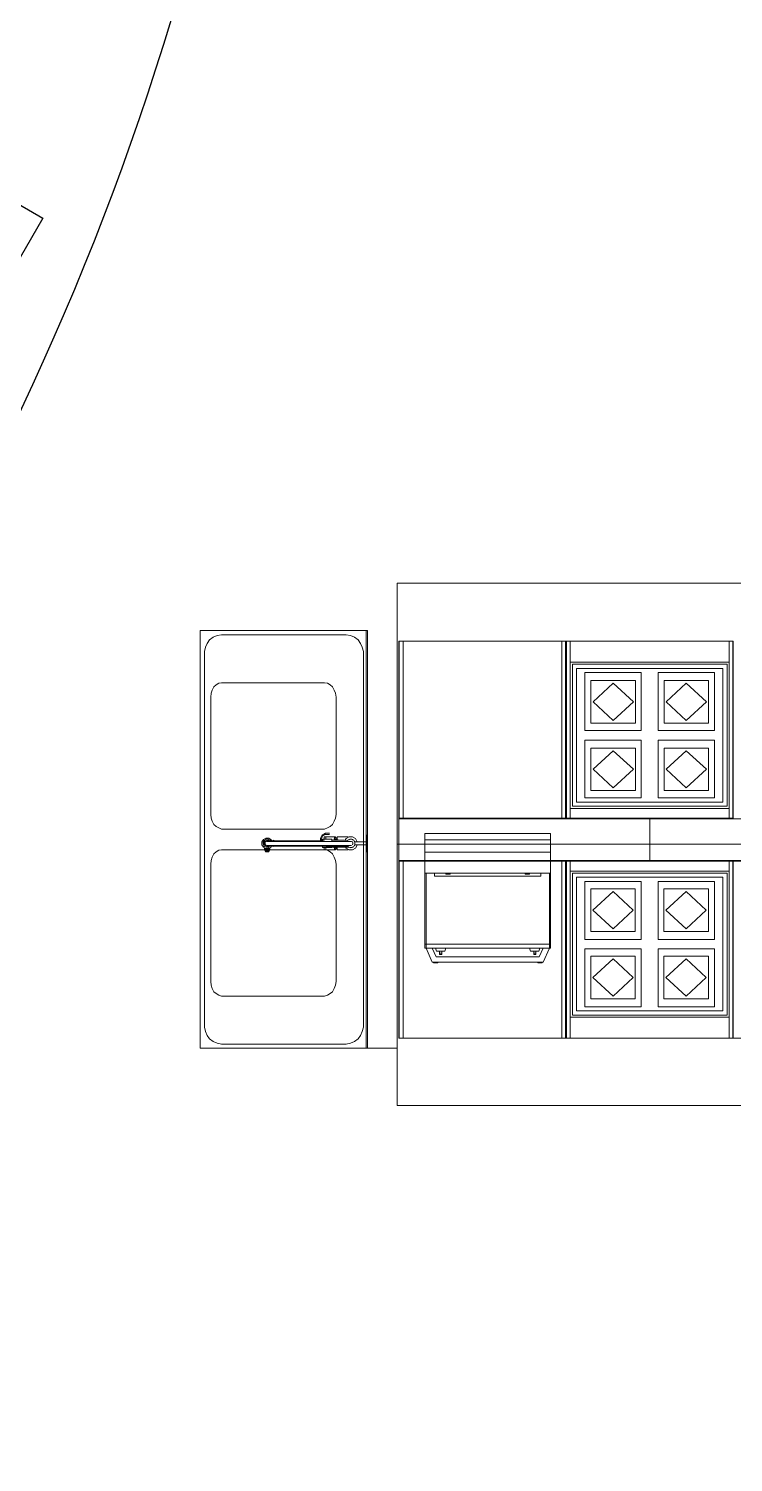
# Model space of a CAD drawing. Header units: inches. Extents: x 478327 to 492265, y -26791 to -22136.
# Drawn here: x 482668.2 to 482765.7, y -26091.9 to -25893.4 of the extents above; entities that cross this region are included whole.
import ezdxf

# ---------------------------------------------------------------- set-up
doc = ezdxf.new("R2010")
doc.units = ezdxf.units.IN
doc.header["$MEASUREMENT"] = 0
doc.layers.add('A-GLASS', color=4, linetype='Continuous')
doc.layers.add('TC-EQUIPMENT', color=251, linetype='Continuous', lineweight=5)

msp = doc.modelspace()

# ---------------------------------------------------------------- linework, layer by layer
at = {"color": 30, "true_color": 0xf26722}
for p, q in [((482630.528, -25896.662, 3.812), (482670.18, -25919.593, 3.812)), ((482670.18, -25919.593, 3.812), (482623.784, -25999.818, 3.812))]:
    msp.add_line(p, q, dxfattribs=at)
at = {"layer": 'A-GLASS', "color": 4}
msp.add_arc((482318.594, -25780.954, 0.693), 385.703, 297.78218, 76.81682, dxfattribs=at)
at = {"layer": 'TC-EQUIPMENT'}
for p, q in [((482719.179, -25970.148), (482719.179, -26006.297)), ((482719.179, -25970.148), (482777.017, -25970.148)), ((482691.959, -25976.707), (482715.094, -25976.707)), ((482691.959, -25976.707), (482691.959, -26034.545)), ((482692.885, -25978.471), (482693.232, -25977.979)), ((482693.232, -25977.979), (482693.752, -25977.632)), ((482693.752, -25977.632), (482694.302, -25977.401)), ((482694.88, -25977.285), (482694.302, -25977.401)), ((482712.145, -25977.285), (482694.88, -25977.285)), ((482712.145, -25977.285), (482712.723, -25977.401)), ((482713.273, -25977.632), (482712.723, -25977.401)), ((482713.793, -25977.979), (482713.273, -25977.632)), ((482714.14, -25978.471), (482713.793, -25977.979)), ((482714.921, -25976.707), (482714.921, -26034.545)), ((482715.094, -25976.707), (482715.094, -26034.545)), ((482719.431, -26002.769), (482719.431, -25978.187)), ((482742.566, -25978.187), (482719.431, -25978.187)), ((482719.488, -25978.187), (482719.488, -26002.682)), ((482720.009, -26002.682), (482720.009, -25978.187)), ((482741.987, -25978.187), (482741.987, -26002.682)), ((482742.508, -26002.682), (482742.508, -25978.187)), ((482742.566, -25978.187), (482742.566, -26002.769)), ((482742.566, -25978.187), (482765.701, -25978.187)), ((482742.566, -25978.187), (482742.566, -26002.769)), ((482742.624, -26002.682), (482742.624, -25978.187)), ((482743.144, -25978.187), (482743.144, -26002.682)), ((482765.123, -26002.682), (482765.123, -25978.187)), ((482765.643, -25978.187), (482765.643, -26002.682)), ((482765.701, -26002.769), (482765.701, -25978.187)), ((482692.538, -25979.599), (482692.653, -25979.02)), ((482692.538, -26031.624), (482692.538, -25979.599)), ((482692.653, -25979.02), (482692.885, -25978.471)), ((482714.371, -25979.02), (482714.14, -25978.471)), ((482714.516, -25979.599), (482714.371, -25979.02)), ((482714.516, -26031.624), (482714.516, -25979.599)), ((482743.144, -25981.079), (482765.123, -25981.079)), ((482743.433, -25981.369), (482764.834, -25981.369)), ((482743.433, -26001.034), (482743.433, -25981.369)), ((482764.255, -25981.947), (482744.012, -25981.947)), ((482744.012, -26000.455), (482744.012, -25981.947)), ((482764.255, -25981.947), (482764.255, -26000.455)), ((482764.834, -25981.369), (482764.834, -26001.034)), ((482693.839, -25984.486), (482694.157, -25984.197)), ((482694.157, -25984.197), (482694.533, -25983.994)), ((482694.909, -25983.937), (482694.533, -25983.994)), ((482709.137, -25983.937), (482694.909, -25983.937)), ((482709.137, -25983.937), (482709.542, -25983.994)), ((482709.918, -25984.197), (482709.542, -25983.994)), ((482710.265, -25984.486), (482709.918, -25984.197)), ((482745.169, -25982.525), (482752.977, -25982.525)), ((482745.169, -25990.536), (482745.169, -25982.525)), ((482746.007, -25983.624), (482746.007, -25989.524)), ((482752.167, -25983.624), (482746.007, -25983.624)), ((482746.296, -25986.574), (482749.073, -25984)), ((482749.073, -25984), (482751.878, -25986.574)), ((482752.167, -25989.524), (482752.167, -25983.624)), ((482752.977, -25982.525), (482752.977, -25990.536)), ((482755.29, -25982.525), (482763.098, -25982.525)), ((482755.29, -25990.536), (482755.29, -25982.525)), ((482756.129, -25983.624), (482756.129, -25989.524)), ((482762.289, -25983.624), (482756.129, -25983.624)), ((482756.418, -25986.574), (482759.194, -25984)), ((482759.194, -25984), (482761.999, -25986.574)), ((482762.289, -25989.524), (482762.289, -25983.624)), ((482763.098, -25982.525), (482763.098, -25990.536)), ((482693.405, -25985.903), (482693.463, -25985.383)), ((482693.405, -26002.156), (482693.405, -25985.903)), ((482693.463, -25985.383), (482693.608, -25984.949)), ((482693.608, -25984.949), (482693.839, -25984.486)), ((482710.467, -25984.949), (482710.265, -25984.486)), ((482710.641, -25985.383), (482710.467, -25984.949)), ((482710.757, -25985.903), (482710.641, -25985.383)), ((482710.757, -26002.156), (482710.757, -25985.903)), ((482749.073, -25989.148), (482746.296, -25986.574)), ((482751.878, -25986.574), (482749.073, -25989.148)), ((482759.194, -25989.148), (482756.418, -25986.574)), ((482761.999, -25986.574), (482759.194, -25989.148)), ((482746.007, -25989.524), (482752.167, -25989.524)), ((482756.129, -25989.524), (482762.289, -25989.524)), ((482752.977, -25990.536), (482745.169, -25990.536)), ((482745.169, -25991.866), (482752.977, -25991.866)), ((482745.169, -25999.877), (482745.169, -25991.866)), ((482752.977, -25991.866), (482752.977, -25999.877)), ((482763.098, -25990.536), (482755.29, -25990.536)), ((482755.29, -25991.866), (482763.098, -25991.866)), ((482755.29, -25999.877), (482755.29, -25991.866)), ((482763.098, -25991.866), (482763.098, -25999.877)), ((482746.007, -25992.965), (482746.007, -25998.865)), ((482752.167, -25992.965), (482746.007, -25992.965)), ((482746.296, -25995.915), (482749.073, -25993.341)), ((482749.073, -25993.341), (482751.878, -25995.915)), ((482752.167, -25998.865), (482752.167, -25992.965)), ((482756.129, -25992.965), (482756.129, -25998.865)), ((482762.289, -25992.965), (482756.129, -25992.965)), ((482756.418, -25995.915), (482759.194, -25993.341)), ((482759.194, -25993.341), (482761.999, -25995.915)), ((482762.289, -25998.865), (482762.289, -25992.965)), ((482749.073, -25998.489), (482746.296, -25995.915)), ((482751.878, -25995.915), (482749.073, -25998.489)), ((482759.194, -25998.489), (482756.418, -25995.915)), ((482761.999, -25995.915), (482759.194, -25998.489)), ((482752.977, -25999.877), (482745.169, -25999.877)), ((482746.007, -25998.865), (482752.167, -25998.865)), ((482763.098, -25999.877), (482755.29, -25999.877)), ((482756.129, -25998.865), (482762.289, -25998.865)), ((482765.123, -26001.323), (482743.144, -26001.323)), ((482764.834, -26001.034), (482743.433, -26001.034)), ((482764.255, -26000.455), (482744.012, -26000.455)), ((482693.405, -26002.156), (482693.463, -26002.676)), ((482693.463, -26002.676), (482693.608, -26003.11)), ((482693.608, -26003.11), (482693.839, -26003.573)), ((482693.839, -26003.573), (482694.157, -26003.833)), ((482694.157, -26003.833), (482694.533, -26004.035)), ((482694.533, -26004.035), (482694.909, -26004.18)), ((482709.542, -26004.035), (482709.137, -26004.18)), ((482709.918, -26003.833), (482709.542, -26004.035)), ((482710.265, -26003.573), (482709.918, -26003.833)), ((482710.467, -26003.11), (482710.265, -26003.573)), ((482710.641, -26002.676), (482710.467, -26003.11)), ((482710.757, -26002.156), (482710.641, -26002.676)), ((482742.566, -26002.682), (482719.431, -26002.682)), ((482719.431, -26002.769), (482742.566, -26002.769)), ((482881.378, -26002.769), (482719.431, -26002.769)), ((482719.431, -26002.769), (482719.431, -26008.553)), ((482742.566, -26002.682), (482765.701, -26002.682)), ((482765.701, -26002.769), (482742.566, -26002.769)), ((482754.134, -26002.769), (482754.134, -26008.553)), ((482694.909, -26004.18), (482709.137, -26004.18)), ((482700.693, -26005.635), (482700.49, -26005.953)), ((482700.49, -26005.953), (482700.49, -26006.358)), ((482700.668, -26006.003), (482700.49, -26005.953)), ((482700.808, -26005.75), (482700.664, -26006.011)), ((482700.664, -26006.011), (482700.664, -26006.3)), ((482701.011, -26005.432), (482700.693, -26005.635)), ((482701.069, -26005.606), (482700.808, -26005.75)), ((482700.808, -26006.039), (482700.924, -26005.866)), ((482700.808, -26006.271), (482700.808, -26006.039)), ((482700.953, -26005.895), (482700.837, -26006.068)), ((482700.837, -26006.068), (482700.837, -26006.242)), ((482700.924, -26005.866), (482701.098, -26005.75)), ((482700.924, -26006.068), (482700.982, -26005.924)), ((482700.924, -26006.242), (482700.924, -26006.097)), ((482701.127, -26005.808), (482700.953, -26005.895)), ((482700.982, -26005.924), (482701.127, -26005.866)), ((482701.416, -26005.432), (482701.011, -26005.432)), ((482701.062, -26005.609), (482701.011, -26005.432)), ((482701.358, -26005.606), (482701.069, -26005.606)), ((482701.098, -26005.75), (482701.329, -26005.75)), ((482701.3, -26005.808), (482701.127, -26005.808)), ((482701.127, -26005.866), (482701.3, -26005.866)), ((482712.859, -26005.886), (482701.135, -26005.886)), ((482701.3, -26005.808), (482701.456, -26005.886)), ((482701.351, -26005.886), (482701.3, -26005.866)), ((482701.502, -26005.866), (482701.329, -26005.75)), ((482701.618, -26005.75), (482701.358, -26005.606)), ((482701.734, -26005.635), (482701.416, -26005.432)), ((482701.502, -26005.866), (482701.516, -26005.886)), ((482701.618, -26005.75), (482701.734, -26005.635)), ((482701.618, -26005.75), (482701.694, -26005.886)), ((482701.894, -26005.886), (482701.734, -26005.635)), ((482701.854, -26005.823), (482701.878, -26005.799)), ((482701.878, -26005.799), (482702.081, -26005.742)), ((482708.573, -26005.799), (482701.988, -26005.799)), ((482702.283, -26005.799), (482702.081, -26005.742)), ((482708.831, -26005.016), (482708.573, -26005.458)), ((482708.573, -26005.478), (482708.573, -26005.886)), ((482708.718, -26005.499), (482708.928, -26005.131)), ((482708.718, -26005.886), (482708.718, -26005.516)), ((482708.848, -26005.799), (482708.718, -26005.799)), ((482709.27, -26004.767), (482708.835, -26005.02)), ((482708.848, -26005.597), (482708.848, -26005.886)), ((482710.149, -26005.597), (482708.848, -26005.597)), ((482708.929, -26005.131), (482709.311, -26004.912)), ((482709.05, -26005.886), (482709.05, -26005.597)), ((482709.079, -26005.597), (482709.079, -26005.279)), ((482710.626, -26005.279), (482709.079, -26005.279)), ((482709.272, -26004.773), (482709.823, -26004.773)), ((482709.823, -26004.917), (482709.299, -26004.917)), ((482709.311, -26005.279), (482709.311, -26005.597)), ((482709.314, -26005.597), (482709.314, -26005.279)), ((482709.875, -26004.825), (482709.875, -26004.865)), ((482710.149, -26005.597), (482710.149, -26005.886)), ((482711.827, -26005.727), (482710.149, -26005.727)), ((482710.395, -26005.727), (482710.467, -26005.655)), ((482710.467, -26005.655), (482710.757, -26005.568)), ((482710.531, -26005.397), (482710.478, -26005.652)), ((482710.626, -26005.279), (482710.531, -26005.397)), ((482710.551, -26005.63), (482710.572, -26005.525)), ((482710.572, -26005.525), (482710.65, -26005.423)), ((482710.626, -26005.279), (482710.719, -26005.397)), ((482710.843, -26005.423), (482710.65, -26005.423)), ((482710.719, -26005.397), (482710.725, -26005.423)), ((482710.757, -26005.568), (482711.046, -26005.655)), ((482710.843, -26005.423), (482710.843, -26005.594)), ((482710.872, -26005.279), (482710.872, -26005.603)), ((482712.437, -26005.279), (482710.872, -26005.279)), ((482711.046, -26005.655), (482711.118, -26005.727)), ((482711.827, -26005.747), (482712.3, -26005.835)), ((482712.116, -26005.51), (482711.974, -26005.774)), ((482712.547, -26005.279), (482712.116, -26005.51)), ((482712.275, -26005.886), (482712.347, -26005.742)), ((482712.347, -26005.742), (482712.636, -26005.597)), ((482712.463, -26005.684), (482712.492, -26005.655)), ((482712.492, -26005.655), (482712.564, -26005.633)), ((482712.547, -26005.279), (482713.015, -26005.279)), ((482712.636, -26005.597), (482712.926, -26005.597)), ((482712.685, -26005.597), (482712.781, -26005.568)), ((482712.781, -26005.568), (482712.877, -26005.597)), ((482712.859, -26005.886), (482712.992, -26005.964)), ((482712.926, -26005.597), (482713.215, -26005.742)), ((482712.992, -26005.964), (482713.07, -26006.097)), ((482712.998, -26005.633), (482713.07, -26005.655)), ((482713.015, -26005.279), (482713.443, -26005.51)), ((482713.07, -26005.655), (482713.099, -26005.684)), ((482713.07, -26006.097), (482713.07, -26006.253)), ((482713.215, -26005.742), (482713.359, -26006.031)), ((482713.301, -26005.886), (482713.273, -26005.857)), ((482713.301, -26005.886), (482713.323, -26005.958)), ((482713.359, -26005.944), (482714.95, -26005.944)), ((482713.359, -26006.32), (482713.359, -26006.031)), ((482713.677, -26005.941), (482713.443, -26005.51)), ((482713.677, -26005.941), (482713.677, -26005.944)), ((482714.95, -26005.019), (482714.95, -26007.332)), ((482714.95, -26005.019), (482715.066, -26005.019)), ((482715.066, -26005.019), (482715.066, -26007.332)), ((482723.045, -26020.699), (482723.045, -26004.793)), ((482740.397, -26004.793), (482723.045, -26004.793)), ((482723.045, -26020.12), (482723.045, -26005.661)), ((482740.397, -26005.661), (482723.045, -26005.661)), ((482740.397, -26020.699), (482740.397, -26004.793)), ((482740.397, -26005.661), (482740.397, -26020.12)), ((482693.463, -26008.518), (482693.608, -26008.084)), ((482693.608, -26008.084), (482693.839, -26007.621)), ((482693.839, -26007.621), (482694.157, -26007.332)), ((482694.157, -26007.332), (482694.533, -26007.13)), ((482694.909, -26007.072), (482694.533, -26007.13)), ((482709.137, -26007.072), (482694.909, -26007.072)), ((482700.49, -26006.358), (482700.693, -26006.676)), ((482700.664, -26006.3), (482700.808, -26006.56)), ((482700.808, -26006.56), (482700.693, -26006.676)), ((482700.693, -26006.676), (482701.011, -26006.878)), ((482700.924, -26006.444), (482700.808, -26006.271)), ((482700.808, -26006.56), (482701.069, -26006.705)), ((482700.837, -26006.242), (482700.953, -26006.415)), ((482700.837, -26007.052), (482700.837, -26006.767)), ((482700.837, -26006.907), (482701.56, -26006.907)), ((482700.982, -26007.188), (482700.837, -26006.907)), ((482700.837, -26007.052), (482700.982, -26007.332)), ((482701.098, -26006.56), (482700.924, -26006.444)), ((482700.982, -26006.386), (482700.939, -26006.278)), ((482700.953, -26006.415), (482701.127, -26006.502)), ((482701.046, -26006.412), (482700.982, -26006.386)), ((482700.982, -26007.188), (482701.416, -26007.188)), ((482700.982, -26007.332), (482700.982, -26007.188)), ((482701.416, -26007.332), (482700.982, -26007.332)), ((482701.416, -26006.878), (482701.011, -26006.878)), ((482701.069, -26006.705), (482701.358, -26006.705)), ((482701.329, -26006.56), (482701.098, -26006.56)), ((482701.127, -26006.502), (482701.3, -26006.502)), ((482701.135, -26006.465), (482712.856, -26006.465)), ((482701.375, -26006.465), (482701.3, -26006.502)), ((482701.472, -26006.465), (482701.329, -26006.56)), ((482701.358, -26006.705), (482701.618, -26006.56)), ((482701.365, -26006.701), (482701.416, -26006.878)), ((482701.416, -26006.878), (482701.734, -26006.676)), ((482701.56, -26006.907), (482701.416, -26007.188)), ((482701.416, -26007.332), (482701.56, -26007.052)), ((482701.416, -26007.188), (482701.416, -26007.332)), ((482701.56, -26006.786), (482701.56, -26007.052)), ((482701.618, -26006.56), (482701.671, -26006.465)), ((482701.734, -26006.676), (482701.869, -26006.465)), ((482701.878, -26006.551), (482701.839, -26006.511)), ((482702.081, -26006.609), (482701.878, -26006.551)), ((482701.98, -26006.551), (482708.848, -26006.551)), ((482702.283, -26006.551), (482702.081, -26006.609)), ((482708.848, -26006.465), (482708.848, -26006.754)), ((482710.149, -26006.754), (482708.848, -26006.754)), ((482709.288, -26006.71), (482708.865, -26006.465)), ((482709.05, -26006.572), (482709.05, -26006.754)), ((482709.079, -26007.072), (482709.079, -26006.754)), ((482709.079, -26007.072), (482710.626, -26007.072)), ((482709.137, -26007.072), (482709.542, -26007.13)), ((482709.151, -26006.465), (482709.328, -26006.566)), ((482709.308, -26006.71), (482712.48, -26006.71)), ((482709.311, -26006.754), (482709.311, -26007.072)), ((482709.314, -26006.754), (482709.314, -26007.072)), ((482712.301, -26006.566), (482709.345, -26006.566)), ((482709.918, -26007.332), (482709.542, -26007.13)), ((482710.265, -26007.621), (482709.918, -26007.332)), ((482710.149, -26006.465), (482710.149, -26006.566)), ((482710.149, -26006.754), (482710.149, -26006.71)), ((482710.467, -26008.084), (482710.265, -26007.621)), ((482710.641, -26008.518), (482710.467, -26008.084)), ((482710.531, -26006.953), (482710.48, -26006.71)), ((482710.757, -26006.783), (482710.516, -26006.71)), ((482710.626, -26007.072), (482710.531, -26006.953)), ((482710.55, -26006.721), (482710.572, -26006.829)), ((482710.65, -26006.927), (482710.572, -26006.829)), ((482710.626, -26007.072), (482710.719, -26006.953)), ((482710.843, -26006.927), (482710.65, -26006.927)), ((482710.725, -26006.927), (482710.719, -26006.953)), ((482710.997, -26006.71), (482710.757, -26006.783)), ((482710.843, -26006.757), (482710.843, -26006.927)), ((482710.872, -26006.748), (482710.872, -26007.072)), ((482710.872, -26007.072), (482711.884, -26007.072)), ((482711.884, -26007.06), (482712.422, -26007.057)), ((482712.047, -26006.71), (482712.116, -26006.838)), ((482712.306, -26006.526), (482712.092, -26006.566)), ((482712.116, -26006.838), (482712.547, -26007.072)), ((482712.347, -26006.609), (482712.275, -26006.465)), ((482712.636, -26006.754), (482712.347, -26006.609)), ((482712.492, -26006.696), (482712.463, -26006.667)), ((482712.564, -26006.718), (482712.492, -26006.696)), ((482712.547, -26007.072), (482713.015, -26007.072)), ((482712.926, -26006.754), (482712.636, -26006.754)), ((482712.781, -26006.783), (482712.685, -26006.754)), ((482712.877, -26006.754), (482712.781, -26006.783)), ((482713.215, -26006.609), (482712.926, -26006.754)), ((482712.992, -26006.386), (482713.07, -26006.253)), ((482713.07, -26006.696), (482712.998, -26006.718)), ((482713.015, -26007.072), (482713.443, -26006.838)), ((482713.099, -26006.667), (482713.07, -26006.696)), ((482713.359, -26006.32), (482713.215, -26006.609)), ((482713.301, -26006.465), (482713.273, -26006.493)), ((482713.323, -26006.392), (482713.301, -26006.465)), ((482714.95, -26006.378), (482713.359, -26006.378)), ((482713.443, -26006.838), (482713.677, -26006.41)), ((482713.677, -26006.41), (482713.677, -26006.378)), ((482715.066, -26007.332), (482714.95, -26007.332)), ((482777.017, -26006.297), (482719.179, -26006.297)), ((482719.179, -26042.446), (482719.179, -26006.297)), ((482719.179, -26006.297), (482777.017, -26006.297)), ((482723.045, -26007.396), (482740.397, -26007.396)), ((482693.405, -26009.038), (482693.463, -26008.518)), ((482693.405, -26025.291), (482693.405, -26009.038)), ((482710.757, -26009.038), (482710.641, -26008.518)), ((482710.757, -26025.291), (482710.757, -26009.038)), ((482719.431, -26033.134), (482719.431, -26008.553)), ((482742.566, -26008.553), (482719.431, -26008.553)), ((482881.378, -26008.553), (482719.431, -26008.553)), ((482719.431, -26008.639), (482742.566, -26008.639)), ((482719.488, -26008.639), (482719.488, -26033.134)), ((482720.009, -26033.134), (482720.009, -26008.639)), ((482741.987, -26008.639), (482741.987, -26033.134)), ((482742.508, -26008.639), (482742.508, -26033.134)), ((482765.701, -26008.553), (482742.566, -26008.553)), ((482742.566, -26008.553), (482742.566, -26033.134)), ((482742.566, -26033.134), (482742.566, -26008.553)), ((482742.566, -26008.639), (482765.701, -26008.639)), ((482742.624, -26008.639), (482742.624, -26033.134)), ((482743.144, -26033.134), (482743.144, -26008.639)), ((482765.123, -26009.998), (482743.144, -26009.998)), ((482765.123, -26008.639), (482765.123, -26033.134)), ((482765.643, -26033.134), (482765.643, -26008.639)), ((482780.161, -26008.553), (482765.701, -26008.553)), ((482765.701, -26008.553), (482765.701, -26033.134)), ((482765.701, -26033.134), (482765.701, -26008.553)), ((482765.701, -26008.639), (482780.161, -26008.639)), ((482723.045, -26010.288), (482740.397, -26010.288)), ((482723.19, -26020.699), (482723.19, -26010.288)), ((482724.347, -26010.288), (482724.347, -26010.721)), ((482724.347, -26010.721), (482739.096, -26010.721)), ((482725.937, -26010.432), (482725.937, -26010.288)), ((482725.937, -26010.432), (482726.516, -26010.432)), ((482726.516, -26010.288), (482726.516, -26010.432)), ((482736.927, -26010.432), (482736.927, -26010.288)), ((482737.505, -26010.432), (482736.927, -26010.432)), ((482737.505, -26010.288), (482737.505, -26010.432)), ((482739.096, -26010.721), (482739.096, -26010.288)), ((482740.252, -26010.288), (482740.252, -26020.699)), ((482743.433, -26010.288), (482764.834, -26010.288)), ((482743.433, -26029.953), (482743.433, -26010.288)), ((482744.012, -26010.866), (482764.255, -26010.866)), ((482744.012, -26029.374), (482744.012, -26010.866)), ((482745.169, -26011.444), (482752.977, -26011.444)), ((482745.169, -26019.455), (482745.169, -26011.444)), ((482752.977, -26011.444), (482752.977, -26019.455)), ((482755.29, -26011.444), (482763.098, -26011.444)), ((482755.29, -26019.455), (482755.29, -26011.444)), ((482763.098, -26011.444), (482763.098, -26019.455)), ((482764.255, -26010.866), (482764.255, -26029.374)), ((482764.834, -26010.288), (482764.834, -26029.953)), ((482745.978, -26012.457), (482745.978, -26018.356)), ((482752.138, -26012.457), (482745.978, -26012.457)), ((482746.268, -26015.406), (482749.073, -26012.833)), ((482749.073, -26012.833), (482751.849, -26015.406)), ((482752.138, -26018.356), (482752.138, -26012.457)), ((482756.1, -26012.457), (482756.1, -26018.356)), ((482762.26, -26012.457), (482756.1, -26012.457)), ((482756.389, -26015.406), (482759.194, -26012.833)), ((482759.194, -26012.833), (482761.971, -26015.406)), ((482762.26, -26018.356), (482762.26, -26012.457)), ((482749.073, -26017.98), (482746.268, -26015.406)), ((482751.849, -26015.406), (482749.073, -26017.98)), ((482759.194, -26017.98), (482756.389, -26015.406)), ((482761.971, -26015.406), (482759.194, -26017.98)), ((482752.977, -26019.455), (482745.169, -26019.455)), ((482745.978, -26018.356), (482752.138, -26018.356)), ((482763.098, -26019.455), (482755.29, -26019.455)), ((482756.1, -26018.356), (482762.26, -26018.356)), ((482723.045, -26020.12), (482740.397, -26020.12)), ((482723.045, -26020.699), (482740.397, -26020.699)), ((482723.19, -26020.699), (482724.058, -26022.636)), ((482724.578, -26021.855), (482724.058, -26020.699)), ((482724.491, -26020.699), (482724.636, -26021.103)), ((482738.864, -26021.855), (482724.578, -26021.855)), ((482725.793, -26021.103), (482724.636, -26021.103)), ((482725.07, -26021.537), (482725.07, -26021.103)), ((482725.07, -26021.393), (482725.359, -26021.393)), ((482725.359, -26021.537), (482725.07, -26021.537)), ((482725.359, -26021.103), (482725.359, -26021.537)), ((482725.937, -26020.699), (482725.793, -26021.103)), ((482737.65, -26021.103), (482737.505, -26020.699)), ((482738.806, -26021.103), (482737.65, -26021.103)), ((482738.083, -26021.537), (482738.083, -26021.103)), ((482738.083, -26021.393), (482738.373, -26021.393)), ((482738.373, -26021.537), (482738.083, -26021.537)), ((482738.373, -26021.103), (482738.373, -26021.537)), ((482738.951, -26020.699), (482738.806, -26021.103)), ((482739.385, -26020.699), (482738.864, -26021.855)), ((482739.385, -26022.636), (482740.252, -26020.699)), ((482745.169, -26020.785), (482752.977, -26020.785)), ((482745.169, -26028.796), (482745.169, -26020.785)), ((482745.978, -26021.797), (482745.978, -26027.697)), ((482752.138, -26021.797), (482745.978, -26021.797)), ((482752.138, -26027.697), (482752.138, -26021.797)), ((482752.977, -26020.785), (482752.977, -26028.796)), ((482755.29, -26020.785), (482763.098, -26020.785)), ((482755.29, -26028.796), (482755.29, -26020.785)), ((482756.1, -26021.797), (482756.1, -26027.697)), ((482762.26, -26021.797), (482756.1, -26021.797)), ((482762.26, -26027.697), (482762.26, -26021.797)), ((482763.098, -26020.785), (482763.098, -26028.796)), ((482724.058, -26022.636), (482739.385, -26022.636)), ((482724.231, -26022.694), (482724.231, -26022.636)), ((482724.231, -26022.694), (482724.81, -26022.694)), ((482724.81, -26022.636), (482724.81, -26022.694)), ((482738.662, -26022.694), (482738.662, -26022.636)), ((482739.24, -26022.694), (482738.662, -26022.694)), ((482739.24, -26022.636), (482739.24, -26022.694)), ((482746.268, -26024.747), (482749.073, -26022.173)), ((482749.073, -26022.173), (482751.849, -26024.747)), ((482756.389, -26024.747), (482759.194, -26022.173)), ((482759.194, -26022.173), (482761.971, -26024.747)), ((482693.405, -26025.291), (482693.463, -26025.811)), ((482693.463, -26025.811), (482693.608, -26026.245)), ((482710.641, -26025.811), (482710.467, -26026.245)), ((482710.757, -26025.291), (482710.641, -26025.811)), ((482749.073, -26027.321), (482746.268, -26024.747)), ((482751.849, -26024.747), (482749.073, -26027.321)), ((482759.194, -26027.321), (482756.389, -26024.747)), ((482761.971, -26024.747), (482759.194, -26027.321)), ((482693.608, -26026.245), (482693.839, -26026.708)), ((482693.839, -26026.708), (482694.157, -26026.968)), ((482694.157, -26026.968), (482694.533, -26027.171)), ((482694.909, -26027.315), (482694.533, -26027.171)), ((482694.909, -26027.315), (482709.137, -26027.315)), ((482709.542, -26027.171), (482709.137, -26027.315)), ((482709.918, -26026.968), (482709.542, -26027.171)), ((482710.265, -26026.708), (482709.918, -26026.968)), ((482710.467, -26026.245), (482710.265, -26026.708)), ((482745.978, -26027.697), (482752.138, -26027.697)), ((482756.1, -26027.697), (482762.26, -26027.697)), ((482744.012, -26029.374), (482764.255, -26029.374)), ((482752.977, -26028.796), (482745.169, -26028.796)), ((482763.098, -26028.796), (482755.29, -26028.796)), ((482692.538, -26031.624), (482692.653, -26032.203)), ((482714.516, -26031.624), (482714.371, -26032.203)), ((482743.144, -26030.242), (482765.123, -26030.242)), ((482764.834, -26029.953), (482743.433, -26029.953)), ((482692.653, -26032.203), (482692.885, -26032.752)), ((482692.885, -26032.752), (482693.232, -26033.244)), ((482693.232, -26033.244), (482693.752, -26033.591)), ((482693.752, -26033.591), (482694.302, -26033.822)), ((482694.302, -26033.822), (482694.88, -26033.967)), ((482712.723, -26033.822), (482712.145, -26033.967)), ((482713.273, -26033.591), (482712.723, -26033.822)), ((482713.793, -26033.244), (482713.273, -26033.591)), ((482714.14, -26032.752), (482713.793, -26033.244)), ((482714.371, -26032.203), (482714.14, -26032.752)), ((482719.431, -26033.134), (482742.566, -26033.134)), ((482742.566, -26033.134), (482765.701, -26033.134)), ((482765.701, -26033.134), (482780.161, -26033.134)), ((482691.959, -26034.545), (482715.094, -26034.545)), ((482694.88, -26033.967), (482712.145, -26033.967)), ((482715.094, -26034.545), (482719.179, -26034.545)), ((482777.017, -26042.446), (482719.179, -26042.446))]:
    msp.add_line(p, q, dxfattribs=at)

doc.saveas('drawing.dxf')
